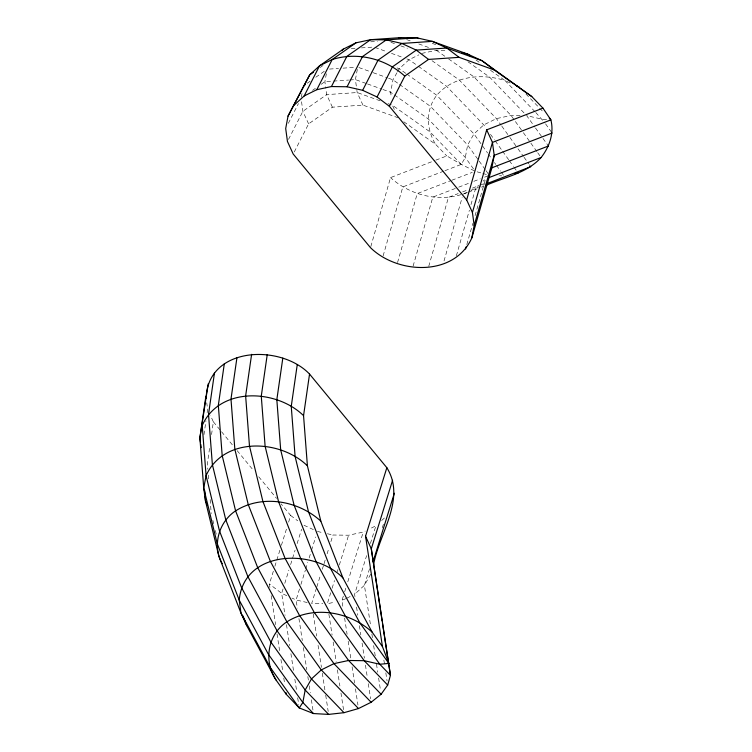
<?xml version="1.0" encoding="UTF-8"?>
<svg xmlns="http://www.w3.org/2000/svg" width="752" height="752" viewBox="0 0 752 752"><rect width="100%" height="100%" fill="white"/><g stroke="black" fill="none" stroke-linecap="round" stroke-linejoin="round"><path stroke-width="0.56" stroke-dasharray="3.76 2.82" d="M203.971 434.684L205.963 420.829M207.12 412.735L207.618 409.276L206.744 402.799M209.545 448.399L207.392 463.42L207.834 469.257M211.547 434.543L213.371 421.834L210.494 415.555M301.308 97.243L302.163 92.712M326.368 73.752L324.883 81.677L325.757 88.153M357.332 69.41L355.414 79.599L356.739 89.309M370.821 246.59L390.523 177.613L434.778 160.552M383.125 255.896L402.828 186.919L443.84 171.108M397.545 262.551L417.247 193.584L450.711 180.677M413.111 266.114L432.814 197.137L457.639 187.568M428.743 266.33L448.446 197.353L458.25 193.574M444.028 260.953L462.142 197.541M456.37 255.783L469.398 210.165M470.987 204.61L475.753 187.915L478.206 185.669M466.823 244.55L472.858 223.41M475.076 215.627L485.566 178.92L483.113 181.166M269.902 587.5L269.376 584.013L273.493 570.749M274.875 566.331L280.026 549.75M281.398 545.332L286.55 528.75M288.618 522.123L290.676 515.487L281.013 503.784M283.053 588.901L281.671 593.319L285.055 615.38M284.764 583.373L288.89 570.11M290.61 564.583L295.075 550.22M297.134 543.583L301.608 529.211M299.531 588.929L296.1 599.983L297.341 608.105M300.913 584.511L305.378 570.138M305.716 569.029L307.784 562.402M309.157 557.984L311.215 551.348M311.563 550.238L315.68 536.975M316.47 588.064L311.657 603.536L322.824 603.696M316.808 586.955L320.587 574.801M322.307 569.273L323.68 564.855M324.027 563.746L325.4 559.328M327.12 553.801L328.84 548.274M330.899 541.637L332.957 535.01L348.599 535.227L363.244 532.078L365.19 531.109M330.73 592.698L327.299 603.753L335.185 602.061M332.102 588.28L334.508 580.544M337.263 571.699L337.949 569.49M339.321 565.062L348.599 535.227M343.316 596.186L341.944 600.604L343.006 607.569M344.689 591.768L346.061 587.34M347.781 581.813L363.244 532.078M354.963 596.637L354.606 594.315L366.628 555.634M370.407 543.47L375.906 525.789L369.091 529.173M369.57 568.738L364.41 585.319L370.633 625.88M382.279 527.838L383.652 523.42M288.345 123.337L298.441 103.579M288.514 139.411L302.859 111.324L326.641 94.63L357.181 92.543L380.286 100.853M294.267 151.97L308.611 123.883L332.393 107.188L362.925 105.101L398.137 117.773M396.971 72.747L392.967 79.815L390.626 92.261L391.36 97.657M397.545 71.731L399.265 68.705L409.069 59.699L418.817 54.868M370.708 574.208L364.41 585.319L354.606 594.315M444.921 170.695L461.277 164.387L465.309 157.459L467.65 145.014L473.948 133.903L483.752 124.898L496.414 118.609L511.069 115.47L521.117 115.601M381.631 520.534L385.72 516.784M320.202 67.473L323.05 65.471M307.248 83.246L310.106 81.244M315.812 77.24L324.375 71.233M312.512 90.362L315.37 88.36M321.076 84.346L324.883 81.677L348.627 80.06M463.091 194.204L466.992 192.277M470.884 190.341L484.391 184.588M345.835 598.677L339.688 601.092M346.813 598.188L351.682 595.772M435.859 160.138L446.782 155.927L461.277 164.387L475.17 171.249L481.712 173.139M451.792 180.264L472.294 172.358M458.711 187.154L469.511 182.99M473.826 181.326L480.302 178.826M484.617 177.162L487.86 175.912M462.612 191.892L466.964 190.209M472.416 188.113L478.949 185.594M480.039 185.171L485.482 183.074M464.172 193.79L467.415 192.54M468.496 192.127L477.125 188.799M481.44 187.135L483.602 186.299M421.731 53.411L436.386 50.271L446.434 50.403M460.844 194.693C436.48 201.959 409.201 194.495 390.523 177.613M370.689 41.821L377.476 41.36M351.25 48.579L355.771 48.269M361.421 47.884L372.738 47.113M329.489 69.071L338.532 68.46M343.062 68.15L355.499 67.295M349.765 79.985L355.414 79.599L366.421 83.557M499.488 175.752L501.744 175.846M546.572 119.559L542.258 119.239L526.701 115.676L534.832 127.05M317.4 531.448L322.956 532.726M327.402 533.741L332.957 535.01M307.211 602.521L296.1 599.983L291.973 598.075M482.803 173.458L487.164 174.718M432.212 43.353L437.711 45.336M406.672 39.583L411.071 41.163M418.779 43.936L429.777 47.893M390.927 42.328L395.326 43.907M400.825 45.891L407.434 48.269M374.966 47.432L387.064 51.785M391.472 53.364L402.47 57.331M406.87 58.91L409.069 59.699L417.51 65.678M397.065 67.915L399.265 68.705L405.826 73.358M358.864 67.539L372.061 72.295M373.161 72.69L387.468 77.832M388.568 78.227L392.967 79.815L398.588 83.801M367.521 83.951L381.819 89.093M382.918 89.497L390.626 92.261L393.437 94.254M387.985 103.626L391.284 104.819M510.213 82.974L505.062 80.596L489.129 69.316M304.005 525.272L314.308 530.028M286.822 595.697L281.671 593.319L269.376 584.013M476.016 60.019L479.757 62.67M467.951 61.767L489.505 77.042L525.892 114.84M436.386 50.271L444.817 56.25M448.568 58.9L473.863 76.826L511.069 115.47L522.678 131.703M432.043 60.715L459.218 79.975L496.414 118.609L501.133 125.208M418.441 66.345L446.556 86.264L483.752 124.898L485.783 127.727M406.757 74.016L436.743 95.269L473.948 133.903L487.606 153.013M399.528 84.459L430.454 106.37L467.65 145.014L478.498 160.176M394.377 94.921L428.104 118.825L465.309 157.459L473.854 169.416M403.758 121.758L435.615 144.328L446.782 155.927M290.676 515.487L297.707 520.807M525.921 93.953L543.64 112.349M534.982 111.681L505.062 80.596C481.929 73 453.371 75.961 436.743 95.269C425.604 109.425 426.224 129.457 435.615 144.328M535.791 112.518L544.89 122.914M461.277 164.387L429.871 131.769L392.384 105.214L394.781 110.45M213.371 421.834L220.806 430.84M221.549 431.742L233.44 446.152M237.153 450.655L253.509 470.461M258.716 476.768L276.557 498.379M545.548 123.836L552.118 133.029M535.509 128L542.295 137.484M542.972 138.434L548.396 146.01M523.364 132.662L530.188 142.213M530.874 143.171L537.022 151.763M537.708 152.722L541.12 157.497M501.81 126.157L509.226 136.526M509.903 137.466L517.32 147.843M517.996 148.783L523.383 156.322M524.059 157.271L528.778 163.87M529.455 164.81L530.799 166.7M490.501 134.326L494.543 139.985M495.22 140.925L501.96 150.353M502.637 151.302L508.7 159.781M509.377 160.731L513.419 166.389M514.095 167.329L516.116 170.159M488.292 153.963L491.705 158.738M494.44 162.564L495.803 164.472M496.489 165.431L500.588 171.155M501.264 172.114L504 175.93M479.174 161.125L485.275 169.651M485.952 170.601L488.668 174.398M362.925 105.101L357.181 92.543L356.88 90.381M332.393 107.188L326.641 94.63L325.907 89.234M308.611 123.883L302.859 111.324L301.101 98.371M212.882 520.365L213.7 523.749M215.345 530.527L216.444 535.048M383.868 660.106L384.582 664.749M385.823 672.871L387.064 680.992M371.873 633.992L372.578 638.627M373.65 645.583L375.248 656.007M376.489 664.119L377.73 672.232M378.623 678.031L380.568 690.778M356.561 607.09L357.802 615.211M359.409 625.655L360.828 634.942M362.069 643.073L364.382 658.16M365.453 665.125L367.23 676.734M368.292 683.69L370.604 698.787M344.613 618.022L347.095 634.265M348.167 641.23L350.836 658.639M352.077 666.77L354.568 683.023M355.461 688.823L357.952 705.075M328.897 614.187L332.093 635.045M333.155 642.001L336.172 661.704M337.413 669.816L339.904 686.04M340.966 692.987L343.805 711.533M313.255 613.989L316.639 636.042M318.058 645.329L321.442 667.381M322.326 673.181L324.996 690.59M325.71 695.233L328.201 711.486M298.939 618.558L302.323 640.61M303.385 647.575L306.769 669.628M307.831 676.593L308.367 680.071M309.26 685.871L310.322 692.836M311.394 699.802L312.982 710.179M286.474 624.658L289.68 645.554M290.921 653.676L293.59 671.094M294.84 679.216L296.617 690.825M297.679 697.79L298.723 704.605M271.152 595.622L275.599 624.639M277.018 633.927L279.688 651.335M280.938 659.466L282.714 671.066M283.777 678.031L284.67 683.841M208.285 475.085L208.727 480.923M210.165 499.591L211.237 513.588"/><path stroke-width="1.13" d="M205.86 396.323L199.882 437.908L203.726 488.076L205.484 501.029L218.907 556.358L240.978 613.087L246.731 625.645L275.956 679.902L286.277 694.331L299.24 707.933L313.499 713.554L328.643 714.4L343.984 712.689L358.478 708.553L371.14 702.265L381.104 694.256L387.694 685.072L390.457 675.334L371.291 548.81L365.538 536.251L386.848 467.716L309.542 374.064C280.336 343.504 207.279 346.512 206.151 398.485M208.21 383.877L199.882 437.908L200.464 442.223M214.499 372.766L208.52 414.352L212.365 464.52L225.788 519.858L247.859 576.577L277.084 630.834L311.469 678.924L343.984 712.689M224.312 363.761L218.324 405.347L222.178 455.515L235.592 510.852L257.673 567.581L286.897 621.829L321.283 669.919L358.478 708.553M236.974 357.473L230.986 399.058L234.84 449.226L248.254 504.564L270.335 561.283L299.559 615.54L333.944 663.631L371.14 702.265M251.619 354.333L245.631 395.919L249.485 446.086L262.899 501.415L284.98 558.144L314.204 612.401L348.59 660.482L381.104 694.256M267.251 354.54L261.273 396.125L265.118 446.293L278.541 501.631L300.612 558.36L329.837 612.607L364.222 660.698L387.694 685.072M282.818 358.102L276.83 399.688L280.684 449.856L294.098 505.184L316.178 561.913L345.403 616.17L379.788 664.251L390.457 675.334L382.477 623.276M297.237 364.758L291.25 406.343L295.104 456.511L308.517 511.849L330.598 568.568L359.823 622.825L388.85 663.424L379.788 664.251L364.222 660.698L348.59 660.482L333.944 663.631L321.283 669.919L311.469 678.924L305.18 690.026L302.83 702.481L299.24 707.933L270.212 667.344L240.978 613.087L239.221 600.134L217.149 543.414L203.726 488.076L206.076 475.631L202.222 425.463C219.575 386.537 276.257 388.906 303.554 415.649L307.408 465.817L320.822 521.155L342.903 577.884L372.127 632.131L382.448 646.56L388.85 663.424M303.554 415.649L309.542 374.064M542.953 108.156L531.786 96.566L482.004 60.696L467.575 54.041L432.372 41.369L416.805 37.816L401.173 37.6L370.642 39.687L355.987 42.826L343.326 49.115L319.544 65.809L309.739 74.815L288.035 116.09L285.694 128.545L287.452 141.489L293.205 154.047L370.51 247.699C397.808 274.442 454.481 276.821 471.842 237.895L491.855 167.809L494.205 155.354L492.447 142.41L486.694 129.852L542.953 108.156L550.887 119.878C554.252 133.32 549.458 146.875 541.12 157.497C526.748 173.392 504.545 177.077 485.764 185.471M386.848 467.716C406.475 499.206 378.726 533.911 373.453 565.363M471.842 237.895L474.183 225.44L494.205 155.354L552.118 133.029M474.183 225.44L472.425 212.496L466.672 199.938L486.694 129.852M472.425 212.496L492.447 142.41L550.887 119.878L549.28 118.205M465.544 248.997L466.184 246.778M392.591 480.284L371.291 548.81L382.119 620.955M373.048 561.763L394.358 493.227M288.035 116.09L309.739 74.815L313.537 72.145M294.333 104.979L304.137 95.983L319.544 65.809L332.205 59.521L355.987 42.826M304.137 95.983L316.799 89.695L332.205 59.521C357.191 51.615 385.513 58.571 404.773 76.112L428.555 59.417L459.096 57.34L494.299 70.002L531.786 96.566M316.799 89.695L331.444 86.546L346.86 56.381L370.642 39.687L386.274 39.894L416.805 37.816L419.014 38.606M331.444 86.546L347.086 86.762L362.492 56.588L386.274 39.894L401.831 43.456L416.26 50.111L428.555 59.417M347.086 86.762L362.643 90.315L378.049 60.151L401.831 43.456L432.372 41.369L446.791 48.034L482.004 60.696L494.299 70.002M466.672 199.938L389.367 106.286L377.062 96.98L392.478 66.806L416.26 50.111L446.791 48.034L459.096 57.34M389.367 106.286L404.773 76.112M490.718 169.83L491.855 167.809L548.396 146.01M341.69 50.619L343.326 49.115M303.441 85.925L305.35 84.591M488.838 177.651L541.12 157.497M486.553 183.761L530.799 166.7M398.917 38.079L401.173 37.6M514.876 173.665L518.137 172.988M462.019 52.772L467.575 54.041L470.385 56.033M516.389 85.831L519.482 87.26M362.643 90.315L377.062 96.98M307.408 465.817C280.111 439.074 223.429 436.705 206.076 475.631L219.49 530.959L241.571 587.688L270.795 641.945L305.18 690.026L328.643 714.4M320.822 521.155C298.309 500.512 262.1 494.167 235.592 510.852C218.672 522.029 211.979 545.905 222.263 563.69M342.903 577.884C313.753 548.011 243.817 549.759 239.221 600.134L268.445 654.39L302.83 702.481L313.499 713.554M372.127 632.131C349.614 611.498 313.396 605.153 286.897 621.829C267.703 634.237 263.397 661.271 275.956 679.902M207.402 505.212L205.484 501.029L205.127 496.358M242.915 615.832L246.731 625.645M365.538 536.251L382.448 646.56M286.033 692.752L286.277 694.331M200.756 444.385L201.198 447.619M204.685 490.53L204.948 494.026"/></g></svg>
